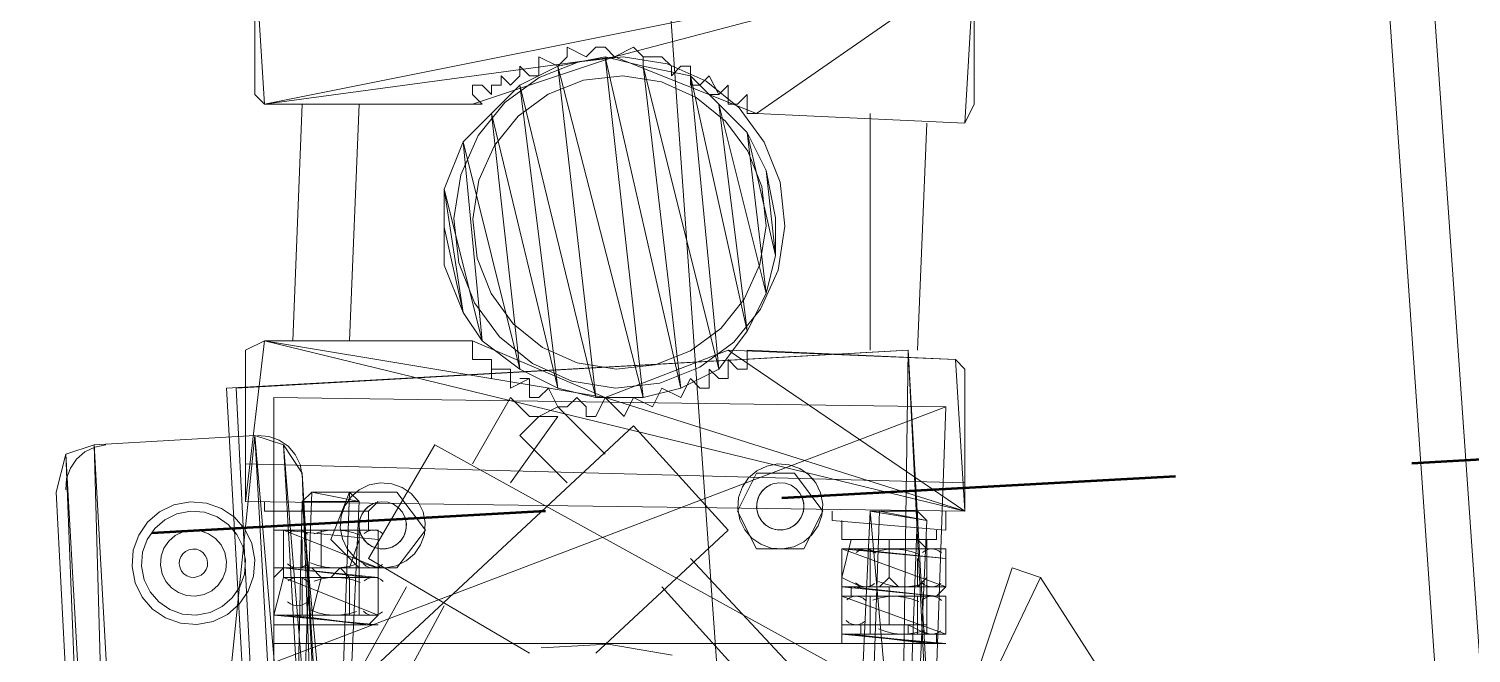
# Paper-space layout '01 Roof Support Layout' of a CAD drawing. Header units: millimetres. Extents: x 5 to 415, y 5 to 292.
# Drawn here: x 240.93 to 250.07, y 214.46 to 218.42 of the extents above; entities that cross this region are included whole.
import ezdxf

# ---------------------------------------------------------------- set-up
doc = ezdxf.new("R2010")
doc.units = ezdxf.units.MM
doc.linetypes.add('DASHED_REVIEW', pattern=[4, 2.5, -1.5])
doc.layers.add('EMBEDDED_BEAMS', color=7, linetype='Continuous')
doc.layers.add('EXISTING', color=7, linetype='Continuous')

# ---------------------------------------------------------------- blocks, each defined once
blk = doc.blocks.new('SHEET_01')
at = {"layer": 'EMBEDDED_BEAMS', "color": 7, "linetype": 'DASHED_REVIEW', "lineweight": 50}
blk.add_line((81.95, 206.39), (258.83, 216.17), dxfattribs=at)
at = {"layer": 'EXISTING', "color": 254, "linetype": 'Continuous', "lineweight": 13}
for p, q in [((260.24, 69.98), (247.76, 248.18)), ((247.7, 245.06), (259.7, 73.1)), ((243.32, 242.12), (255.2, 74.72)), ((242.42, 217.94), (242.36, 218.9)), ((242.36, 218.9), (242.36, 218)), ((242.42, 217.94), (246.92, 218.84)), ((246.92, 218.84), (242.42, 217.94)), ((246.92, 218.84), (244.64, 218.24)), ((245.54, 217.88), (246.92, 218.84)), ((246.92, 218.84), (246.86, 217.82)), ((246.92, 217.94), (246.92, 218.84)), ((242.36, 218), (242.36, 218.72)), ((246.92, 218.66), (246.92, 217.94)), ((244.46, 218.24), (244.34, 218.3)), ((244.34, 218.3), (244.34, 218.24)), ((244.52, 218.3), (244.46, 218.24)), ((244.58, 218.3), (244.52, 218.3)), ((244.64, 218.24), (244.58, 218.3)), ((244.76, 218.3), (244.64, 218.24)), ((244.82, 218.24), (244.76, 218.3)), ((244.64, 218.24), (242.42, 217.94)), ((243.74, 217.94), (244.64, 218.24)), ((244.1, 218.12), (244.04, 218.18)), ((244.04, 218.18), (244.04, 218.12)), ((244.28, 218.18), (244.04, 218.06)), ((244.28, 218.18), (244.16, 218.24)), ((244.16, 218.24), (244.16, 218.18)), ((244.16, 218.18), (244.16, 218.12)), ((244.414, 218.2086), (244.1608, 218.1085)), ((244.34, 218.24), (244.28, 218.18)), ((244.58, 218.24), (244.28, 218.18)), ((244.52, 216.08), (244.28, 218.18)), ((244.28, 218.18), (244.82, 216.08)), ((244.6939, 218.2397), (244.414, 218.2086)), ((244.82, 216.08), (244.58, 218.24)), ((244.58, 218.24), (245.06, 216.14)), ((244.82, 218.18), (244.58, 218.24)), ((244.64, 218.24), (245.54, 217.88)), ((244.9721, 218.1959), (244.6939, 218.2397)), ((244.94, 218.24), (244.82, 218.24)), ((244.82, 218.24), (244.82, 218.18)), ((244.82, 218.18), (244.82, 218.24)), ((245.06, 216.14), (244.82, 218.18)), ((244.82, 218.18), (245.3, 216.26)), ((245.12, 218.12), (244.82, 218.18)), ((245, 218.18), (244.94, 218.24)), ((245.2204, 218.0844), (244.9721, 218.1959)), ((245.06, 218.18), (245, 218.12)), ((245, 218.12), (245, 218.18)), ((245.12, 218.18), (245.06, 218.18)), ((245.12, 218.12), (245.12, 218.18)), ((243.98, 218.06), (243.92, 218.12)), ((243.92, 218.06), (243.92, 218.12)), ((243.92, 218.12), (243.92, 218.06)), ((244.1608, 218.1085), (243.9446, 217.9491)), ((244.04, 218.12), (243.98, 218.06)), ((244.16, 218.12), (244.1, 218.12)), ((244.4432, 218.0922), (244.219, 218.0035)), ((244.6911, 218.1198), (244.4432, 218.0922)), ((244.9375, 218.0809), (244.6911, 218.1198)), ((245.1575, 217.9822), (244.9375, 218.0809)), ((245.12, 218.06), (245.12, 218.12)), ((245.3, 216.26), (245.12, 218.12)), ((245.12, 218.12), (245.48, 216.5)), ((245.3, 217.94), (245.12, 218.12)), ((245.24, 218.12), (245.18, 218.06)), ((245.4291, 217.9154), (245.2204, 218.0844)), ((245.3, 218), (245.24, 218.12)), ((242.36, 218), (242.42, 217.94)), ((242.42, 217.94), (242.36, 218)), ((243.74, 218), (243.74, 218.06)), ((243.74, 218.06), (243.8, 218.06)), ((243.8, 217.94), (243.74, 218)), ((243.8, 218.06), (243.86, 218)), ((243.86, 218), (243.86, 218.06)), ((243.86, 218.06), (243.92, 218.06)), ((244.04, 218.06), (243.86, 217.88)), ((244.219, 218.0035), (244.0275, 217.8624)), ((244.28, 216.14), (244.04, 218.06)), ((244.04, 218.06), (244.52, 216.08)), ((245.18, 218.06), (245.12, 218.06)), ((245.24, 218), (245.18, 218.06)), ((245.3, 218), (245.24, 218)), ((245.36, 218.06), (245.3, 218)), ((245.36, 217.94), (245.36, 218.06)), ((245.48, 218), (245.42, 217.94)), ((245.48, 217.88), (245.48, 218)), ((242.42, 217.94), (243.74, 217.94)), ((243.74, 217.94), (242.42, 217.94)), ((242.66, 217.94), (242.6, 216.44)), ((242.96, 216.44), (243.02, 217.94)), ((243.74, 217.94), (243.8, 217.94)), ((243.8, 217.94), (243.74, 217.94)), ((243.9446, 217.9491), (243.7756, 217.7404)), ((245.3424, 217.8325), (245.1575, 217.9822)), ((245.48, 216.5), (245.3, 217.94)), ((245.3, 217.94), (245.6, 216.74)), ((245.48, 217.76), (245.3, 217.94)), ((245.42, 217.94), (245.36, 217.94)), ((245.5885, 217.6992), (245.4291, 217.9154)), ((246.86, 217.82), (246.92, 217.94)), ((246.92, 217.94), (246.86, 217.82)), ((243.86, 217.88), (243.68, 217.7)), ((244.04, 216.26), (243.86, 217.88)), ((243.86, 217.88), (244.28, 216.14)), ((244.0275, 217.8624), (243.8779, 217.6775)), ((245.4835, 217.641), (245.3424, 217.8325)), ((245.54, 217.88), (245.48, 217.88)), ((246.86, 217.82), (245.54, 217.88)), ((245.54, 217.88), (246.86, 217.82)), ((246.26, 217.88), (246.26, 216.38)), ((246.56, 216.38), (246.62, 217.82)), ((243.7756, 217.7404), (243.6641, 217.4921)), ((245.6, 216.74), (245.48, 217.76)), ((245.48, 217.76), (245.66, 216.98)), ((245.6, 217.52), (245.48, 217.76)), ((243.68, 217.7), (243.56, 217.4)), ((243.8, 216.44), (243.68, 217.7)), ((243.68, 217.7), (244.04, 216.26)), ((243.8779, 217.6775), (243.7791, 217.4575)), ((245.5722, 217.4168), (245.4835, 217.641)), ((245.6886, 217.4461), (245.5885, 217.6992)), ((243.6641, 217.4921), (243.6203, 217.2139)), ((243.7791, 217.4575), (243.7403, 217.2111)), ((245.66, 216.98), (245.6, 217.52)), ((245.6, 217.52), (245.66, 216.98)), ((245.66, 217.22), (245.6, 217.52)), ((245.7198, 217.1661), (245.6886, 217.4461)), ((243.68, 216.62), (243.56, 217.4)), ((243.56, 217.4), (243.56, 217.16)), ((243.56, 217.4), (243.8, 216.44)), ((245.5998, 217.1689), (245.5722, 217.4168)), ((243.56, 216.92), (243.56, 217.16)), ((243.56, 217.16), (243.68, 216.62)), ((243.56, 217.16), (243.56, 216.92)), ((243.6203, 217.2139), (243.6514, 216.934)), ((243.7403, 217.2111), (243.7679, 216.9632)), ((245.5609, 216.9225), (245.5998, 217.1689)), ((245.66, 216.98), (245.66, 217.22)), ((245.6759, 216.8879), (245.7198, 217.1661)), ((245.66, 216.98), (245.6, 216.74)), ((245.6, 216.74), (245.66, 216.98)), ((243.56, 216.92), (243.68, 216.62)), ((243.6514, 216.934), (243.7516, 216.6808)), ((243.7679, 216.9632), (243.8565, 216.739)), ((245.4622, 216.7025), (245.5609, 216.9225)), ((245.5644, 216.6396), (245.6759, 216.8879)), ((243.8565, 216.739), (243.9976, 216.5475)), ((245.6, 216.74), (245.48, 216.5)), ((245.48, 216.5), (245.6, 216.74)), ((243.8, 216.44), (243.68, 216.62)), ((243.68, 216.62), (243.8, 216.44)), ((243.7516, 216.6808), (243.9109, 216.4646)), ((245.3125, 216.5176), (245.4622, 216.7025)), ((245.3954, 216.4309), (245.5644, 216.6396)), ((243.9976, 216.5475), (244.1825, 216.3979)), ((242.42, 216.44), (242.3, 215.42)), ((242.3, 216.38), (242.42, 216.44)), ((244.58, 216.08), (242.42, 216.44)), ((242.42, 216.44), (243.74, 216.44)), ((242.42, 216.44), (246.86, 215.36)), ((246.86, 215.36), (242.42, 216.44)), ((243.74, 216.44), (244.58, 216.08)), ((243.74, 216.44), (243.74, 216.38)), ((244.04, 216.26), (243.8, 216.44)), ((243.8, 216.44), (244.04, 216.26)), ((243.9109, 216.4646), (244.1196, 216.2956)), ((245.121, 216.3765), (245.3125, 216.5176)), ((245.1792, 216.2716), (245.3954, 216.4309)), ((245.48, 216.5), (245.3, 216.26)), ((245.3, 216.26), (245.48, 216.5)), ((246.5, 216.38), (242.18, 216.14)), ((242.18, 216.14), (246.5, 216.38)), ((246.5, 216.38), (242.24, 216.14)), ((242.3, 215.42), (242.3, 216.38)), ((242.3, 215.66), (242.3, 216.38)), ((243.74, 216.38), (243.74, 216.32)), ((244.1825, 216.3979), (244.4025, 216.2991)), ((244.58, 216.08), (245.36, 216.38)), ((244.8968, 216.2878), (245.121, 216.3765)), ((246.8, 216.32), (245.36, 216.38)), ((245.36, 216.38), (246.86, 215.36)), ((245.36, 216.38), (246.8, 216.32)), ((245.48, 216.38), (246.8, 216.32)), ((245.48, 216.38), (245.48, 216.26)), ((245.66, 153.92), (246.5, 216.38)), ((246.5, 216.38), (249.98, 154.1)), ((249.98, 154.1), (246.5, 216.38)), ((246.86, 209.3), (246.5, 216.38)), ((243.74, 216.32), (243.8, 216.32)), ((243.8, 216.32), (243.86, 216.32)), ((243.86, 216.32), (243.86, 216.26)), ((243.86, 216.26), (243.86, 216.2)), ((243.86, 216.2), (243.86, 216.26)), ((243.86, 216.26), (243.92, 216.26)), ((243.92, 216.26), (243.98, 216.26)), ((243.98, 216.26), (243.98, 216.2)), ((244.28, 216.14), (244.04, 216.26)), ((244.04, 216.26), (244.28, 216.14)), ((244.1196, 216.2956), (244.3679, 216.1841)), ((244.4025, 216.2991), (244.6489, 216.2603)), ((244.6489, 216.2603), (244.8968, 216.2878)), ((244.9261, 216.1714), (245.1792, 216.2716)), ((245.3, 216.26), (245.06, 216.14)), ((245.06, 216.14), (245.3, 216.26)), ((245.3, 216.2), (245.24, 216.26)), ((245.24, 216.26), (245.24, 216.14)), ((245.42, 216.26), (245.36, 216.32)), ((245.36, 216.32), (245.36, 216.26)), ((245.36, 216.26), (245.36, 216.2)), ((245.48, 216.26), (245.42, 216.26)), ((246.86, 215.36), (246.8, 216.32)), ((246.8, 216.32), (246.86, 216.26)), ((246.86, 216.26), (246.86, 215.36)), ((246.86, 216.26), (246.86, 215.54)), ((243.98, 216.2), (243.98, 216.14)), ((243.98, 216.14), (244.1, 216.2)), ((244.1, 216.2), (244.04, 216.2)), ((244.1, 216.08), (244.1, 216.2)), ((244.3679, 216.1841), (244.6461, 216.1403)), ((244.6461, 216.1403), (244.9261, 216.1714)), ((245.12, 216.2), (245.06, 216.08)), ((245.18, 216.14), (245.12, 216.2)), ((245.36, 216.2), (245.3, 216.2)), ((242.18, 216.14), (245.66, 153.92)), ((245.66, 153.92), (242.18, 216.14)), ((242.24, 216.14), (242.6, 209.06)), ((242.48, 214.4), (242.48, 216.08)), ((242.48, 216.08), (246.74, 216.02)), ((243.74, 215.66), (243.98, 216.08)), ((243.98, 216.08), (244.1, 215.96)), ((244.16, 216.08), (244.1, 216.08)), ((244.22, 216.14), (244.16, 216.08)), ((244.28, 216.02), (244.22, 216.14)), ((244.52, 216.08), (244.28, 216.14)), ((244.28, 216.14), (244.52, 216.08)), ((244.4, 216.08), (244.34, 216.02)), ((244.46, 216.02), (244.4, 216.08)), ((244.58, 216.08), (244.52, 215.96)), ((244.82, 216.08), (244.52, 216.08)), ((244.52, 216.08), (244.82, 216.08)), ((246.86, 215.36), (244.58, 216.08)), ((244.7, 215.96), (244.58, 216.08)), ((244.76, 216.08), (244.7, 215.96)), ((244.88, 216.02), (244.76, 216.08)), ((245.06, 216.14), (244.82, 216.08)), ((244.82, 216.08), (245.06, 216.14)), ((244.94, 216.14), (244.88, 216.02)), ((245.06, 216.08), (244.94, 216.14)), ((245.24, 216.14), (245.18, 216.14)), ((246.74, 216.02), (242.48, 214.4)), ((244.28, 216.02), (244.16, 215.96)), ((244.58, 215.72), (244.28, 216.02)), ((244.34, 216.02), (244.28, 216.02)), ((244.46, 215.96), (244.46, 216.02)), ((246.74, 216.02), (246.68, 214.34)), ((246.68, 214.34), (246.74, 216.02)), ((241.34, 212.72), (244.76, 215.9)), ((244.28, 215.96), (243.98, 215.54)), ((244.16, 215.96), (244.04, 215.84)), ((244.1, 215.96), (244.28, 215.96)), ((244.52, 215.96), (244.46, 215.96)), ((244.76, 215.9), (245.36, 215.24)), ((242.36, 215.84), (241.34, 215.78)), ((242.36, 215.84), (241.7, 209.36)), ((241.7, 209.36), (242.36, 215.84)), ((242.72, 209.42), (242.36, 215.84)), ((242.36, 215.84), (242.9, 209.54)), ((242.54, 215.78), (242.36, 215.84)), ((242.4472, 215.8339), (242.375, 215.8396)), ((242.5131, 215.8103), (242.4472, 215.8339)), ((242.57, 215.7712), (242.5131, 215.8103)), ((244.04, 215.84), (244.34, 215.54)), ((241.16, 215.72), (241.1, 215.48)), ((241.34, 215.78), (241.16, 215.72)), ((241.4, 209.66), (241.16, 215.72)), ((241.16, 215.72), (241.52, 209.42)), ((241.281, 215.7352), (241.2288, 215.6901)), ((241.3439, 215.766), (241.281, 215.7352)), ((241.52, 209.42), (241.34, 215.78)), ((241.34, 215.78), (241.7, 209.36)), ((241.415, 215.7796), (241.3439, 215.766)), ((242.9, 209.54), (242.54, 215.78)), ((242.54, 215.78), (242.9, 211.4)), ((242.66, 215.6), (242.54, 215.78)), ((242.6152, 215.719), (242.57, 215.7712)), ((242.646, 215.6561), (242.6152, 215.719)), ((243.08, 215.06), (243.5, 215.78)), ((243.5, 215.78), (247.64, 213.5)), ((241.1896, 215.6332), (241.166, 215.5673)), ((241.2288, 215.6901), (241.1896, 215.6332)), ((242.3, 215.42), (242.3, 215.66)), ((242.3, 215.66), (246.86, 215.54)), ((242.6596, 215.585), (242.646, 215.6561)), ((245.541, 215.6152), (245.4888, 215.57)), ((245.6039, 215.6459), (245.541, 215.6152)), ((245.675, 215.6596), (245.6039, 215.6459)), ((245.7472, 215.6539), (245.675, 215.6596)), ((245.8131, 215.6303), (245.7472, 215.6539)), ((245.87, 215.5912), (245.8131, 215.6303)), ((241.166, 215.5673), (241.1604, 215.4951)), ((242.66, 215.6), (242.9, 211.4)), ((242.9, 211.4), (242.66, 215.6)), ((242.72, 213.92), (242.66, 215.6)), ((242.96, 209.72), (242.66, 215.6)), ((243.0839, 215.5259), (243.021, 215.4952)), ((243.1551, 215.5396), (243.0839, 215.5259)), ((243.2273, 215.5339), (243.1551, 215.5396)), ((243.2932, 215.5103), (243.2273, 215.5339)), ((245.42, 215.36), (245.54, 215.6)), ((245.4888, 215.57), (245.4497, 215.5131)), ((245.78, 215.6), (245.54, 215.6)), ((245.6072, 215.5151), (245.5782, 215.49)), ((245.6309, 215.5279), (245.5964, 215.5072)), ((245.6422, 215.5322), (245.6072, 215.5151)), ((245.6817, 215.5397), (245.6422, 215.5322)), ((245.7218, 215.5366), (245.6817, 215.5397)), ((245.7584, 215.5235), (245.7218, 215.5366)), ((245.79, 215.5017), (245.7584, 215.5235)), ((245.96, 215.36), (245.78, 215.6)), ((245.9152, 215.5389), (245.87, 215.5912)), ((245.946, 215.476), (245.9152, 215.5389)), ((246.86, 215.54), (246.86, 215.36)), ((241.1, 215.48), (241.4, 209.66)), ((242.66, 215.42), (242.72, 215.48)), ((242.66, 213.8), (242.72, 215.48)), ((242.96, 215.48), (242.72, 215.48)), ((242.72, 215.48), (243.02, 215.42)), ((242.72, 215.48), (242.96, 215.48)), ((242.84, 215.18), (242.96, 215.48)), ((242.9, 213.8), (242.96, 215.48)), ((242.9688, 215.45), (242.9297, 215.3931)), ((243.26, 215.48), (242.96, 215.48)), ((243.02, 215.42), (242.96, 215.48)), ((242.96, 215.48), (243.02, 215.42)), ((243.021, 215.4952), (242.9688, 215.45)), ((243.44, 215.24), (243.26, 215.48)), ((243.3501, 215.4712), (243.2932, 215.5103)), ((243.3952, 215.4189), (243.3501, 215.4712)), ((245.426, 215.4472), (245.4204, 215.375)), ((245.4497, 215.5131), (245.426, 215.4472)), ((245.5507, 215.4457), (245.5411, 215.4086)), ((245.5565, 215.4584), (245.5433, 215.4218)), ((245.5694, 215.4792), (245.5507, 215.4457)), ((245.5782, 215.49), (245.5565, 215.4584)), ((245.5964, 215.5072), (245.5694, 215.4792)), ((245.8151, 215.4727), (245.79, 215.5017)), ((245.8322, 215.4378), (245.8151, 215.4727)), ((245.8386, 215.4102), (245.8278, 215.449)), ((245.8397, 215.3983), (245.8322, 215.4378)), ((245.9596, 215.4049), (245.946, 215.476)), ((241.7548, 215.3553), (241.6794, 215.29)), ((241.8457, 215.3997), (241.7548, 215.3553)), ((241.8648, 215.3428), (241.7879, 215.3053)), ((241.9484, 215.4194), (241.8457, 215.3997)), ((241.9517, 215.3595), (241.8648, 215.3428)), ((242.0527, 215.4112), (241.9484, 215.4194)), ((242.04, 215.3526), (241.9517, 215.3595)), ((242.1205, 215.3237), (242.04, 215.3526)), ((242.1479, 215.3771), (242.0527, 215.4112)), ((242.2301, 215.3206), (242.1479, 215.3771)), ((242.3, 215.42), (246.86, 215.36)), ((246.86, 215.36), (242.3, 215.42)), ((242.42, 215.42), (242.42, 215.36)), ((242.42, 215.36), (243.08, 215.36)), ((242.48, 215.36), (242.48, 215.24)), ((242.6, 212.78), (242.66, 215.42)), ((243.02, 215.42), (242.66, 215.42)), ((242.66, 215.42), (242.9, 212.78)), ((242.66, 215.42), (243.02, 215.42)), ((242.9, 212.78), (243.02, 215.42)), ((243.02, 215.42), (242.9, 212.78)), ((242.9297, 215.3931), (242.9061, 215.3272)), ((243.0365, 215.3384), (243.0234, 215.3018)), ((243.0494, 215.3592), (243.0308, 215.3257)), ((243.0582, 215.37), (243.0365, 215.3384)), ((243.0764, 215.3872), (243.0494, 215.3592)), ((243.0873, 215.3951), (243.0582, 215.37)), ((243.111, 215.4079), (243.0764, 215.3872)), ((243.08, 215.36), (243.14, 215.42)), ((243.08, 215.24), (243.08, 215.36)), ((243.1222, 215.4122), (243.0873, 215.3951)), ((243.1617, 215.4197), (243.1222, 215.4122)), ((243.2018, 215.4166), (243.1617, 215.4197)), ((243.2384, 215.4035), (243.2018, 215.4166)), ((243.27, 215.3817), (243.2384, 215.4035)), ((243.2951, 215.3527), (243.27, 215.3817)), ((243.3122, 215.3178), (243.2951, 215.3527)), ((243.426, 215.3561), (243.3952, 215.4189)), ((243.4396, 215.2849), (243.426, 215.3561)), ((245.54, 215.12), (245.42, 215.36)), ((245.4204, 215.375), (245.434, 215.3039)), ((245.5433, 215.4218), (245.5402, 215.3817)), ((245.5402, 215.3817), (245.5477, 215.3421)), ((245.5411, 215.4086), (245.5413, 215.3697)), ((245.5413, 215.3697), (245.5521, 215.3309)), ((245.5477, 215.3421), (245.5648, 215.3072)), ((245.8105, 215.3007), (245.8292, 215.3342)), ((245.8235, 215.3215), (245.8366, 215.3582)), ((245.8292, 215.3342), (245.8388, 215.3713)), ((245.8366, 215.3582), (245.8397, 215.3983)), ((245.8388, 215.3713), (245.8386, 215.4102)), ((245.84, 215.12), (245.96, 215.36)), ((245.9303, 215.2668), (245.9539, 215.3327)), ((245.9539, 215.3327), (245.9596, 215.4049)), ((246.02, 215.36), (246.02, 215.3)), ((246.14, 212.72), (246.26, 215.36)), ((246.62, 215.3), (246.26, 215.36)), ((246.26, 215.36), (246.32, 215.36)), ((246.26, 215.36), (246.5, 212.66)), ((246.26, 213.68), (246.32, 215.36)), ((246.26, 215.36), (246.62, 215.3)), ((246.56, 215.36), (246.32, 215.36)), ((246.32, 215.36), (246.62, 215.3)), ((246.32, 215.36), (246.56, 215.36)), ((246.5, 213.68), (246.56, 215.36)), ((246.62, 215.3), (246.56, 215.36)), ((246.56, 215.36), (246.62, 215.3)), ((246.74, 215.24), (246.74, 215.36)), ((241.6794, 215.29), (241.6229, 215.2079)), ((241.7241, 215.25), (241.6763, 215.1805)), ((241.7879, 215.3053), (241.7241, 215.25)), ((242.1901, 215.2759), (242.1205, 215.3237)), ((242.2453, 215.2121), (242.1901, 215.2759)), ((242.2954, 215.2452), (242.2301, 215.3206)), ((242.3398, 215.1543), (242.2954, 215.2452)), ((242.48, 215.24), (243.08, 215.24)), ((242.48, 215), (242.48, 215.24)), ((242.48, 215.24), (242.54, 215.24)), ((242.48, 215.24), (242.48, 215.24)), ((242.54, 215.24), (242.66, 215.24)), ((243.14, 215.24), (242.54, 215.24)), ((242.54, 215.24), (242.6, 215.24)), ((243.14, 215.18), (242.54, 215.24)), ((242.54, 215.24), (243.14, 215.18)), ((242.54, 215.24), (243.14, 215.24)), ((242.54, 215.24), (243.14, 215)), ((242.54, 215), (242.54, 215.24)), ((242.6, 215.24), (243.08, 215.24)), ((243.08, 215.24), (242.6, 215.24)), ((242.6, 215.24), (243.14, 215.24)), ((242.6329, 215.2399), (242.6112, 215.238)), ((242.6544, 215.2366), (242.6329, 215.2399)), ((242.66, 215.24), (242.72, 215.24)), ((242.72, 215.24), (242.78, 215.24)), ((242.78, 215), (242.78, 215.24)), ((242.78, 215.24), (242.84, 215.24)), ((242.8827, 215.2398), (242.8332, 215.2382)), ((242.84, 215.24), (242.9, 215.24)), ((242.9321, 215.235), (242.8827, 215.2398)), ((242.9, 215.24), (242.96, 215.24)), ((242.9061, 215.3272), (242.9004, 215.255)), ((242.9004, 215.255), (242.914, 215.1839)), ((242.96, 215.24), (243.02, 215.24)), ((243.02, 215.24), (243.02, 215)), ((243.02, 215.24), (243.02, 215.24)), ((243.0234, 215.3018), (243.0202, 215.2617)), ((243.0202, 215.2617), (243.0278, 215.2221)), ((243.0308, 215.3257), (243.0212, 215.2886)), ((243.0212, 215.2886), (243.0214, 215.2497)), ((243.0214, 215.2497), (243.0321, 215.2109)), ((243.08, 215.24), (243.08, 215.24)), ((243.14, 215.24), (243.08, 215.24)), ((243.113, 215.2399), (243.0913, 215.238)), ((243.1345, 215.2366), (243.113, 215.2399)), ((243.14, 215.24), (243.14, 215.18)), ((243.26, 215), (243.44, 215.24)), ((243.3187, 215.2902), (243.3079, 215.329)), ((243.3092, 215.2142), (243.3189, 215.2513)), ((243.3198, 215.2783), (243.3122, 215.3178)), ((243.3166, 215.2382), (243.3198, 215.2783)), ((243.3189, 215.2513), (243.3187, 215.2902)), ((243.4339, 215.2127), (243.4396, 215.2849)), ((245.36, 215.24), (244.52, 214.46)), ((245.434, 215.3039), (245.4647, 215.241)), ((245.4647, 215.241), (245.5099, 215.1888)), ((245.5521, 215.3309), (245.5727, 215.2964)), ((245.5648, 215.3072), (245.5899, 215.2782)), ((245.5727, 215.2964), (245.6007, 215.2694)), ((245.5899, 215.2782), (245.6215, 215.2564)), ((245.6007, 215.2694), (245.6342, 215.2507)), ((245.6215, 215.2564), (245.6582, 215.2433)), ((245.6342, 215.2507), (245.6713, 215.2411)), ((245.6582, 215.2433), (245.6983, 215.2402)), ((245.6713, 215.2411), (245.7102, 215.2413)), ((245.6983, 215.2402), (245.7378, 215.2477)), ((245.7102, 215.2413), (245.749, 215.252)), ((245.7378, 215.2477), (245.7727, 215.2648)), ((245.749, 215.252), (245.7835, 215.2727)), ((245.7727, 215.2648), (245.8017, 215.2899)), ((245.7835, 215.2727), (245.8105, 215.3007)), ((245.8017, 215.2899), (245.8235, 215.3215)), ((245.8912, 215.2099), (245.9303, 215.2668)), ((246.02, 215.3), (246.74, 215.24)), ((246.08, 215.3), (246.08, 215.18)), ((246.5, 212.66), (246.62, 215.3)), ((246.62, 215.3), (246.5, 212.66)), ((246.68, 215.18), (246.68, 215.24)), ((241.6229, 215.2079), (241.5888, 215.1127)), ((241.6763, 215.1805), (241.6474, 215.0999)), ((241.8135, 215.17), (241.7831, 215.1258)), ((241.8541, 215.2051), (241.8135, 215.17)), ((241.903, 215.2291), (241.8541, 215.2051)), ((241.9583, 215.2397), (241.903, 215.2291)), ((242.0145, 215.2353), (241.9583, 215.2397)), ((242.0658, 215.2169), (242.0145, 215.2353)), ((242.11, 215.1865), (242.0658, 215.2169)), ((242.1452, 215.1458), (242.11, 215.1865)), ((242.2828, 215.1352), (242.2453, 215.2121)), ((242.3594, 215.0516), (242.3398, 215.1543)), ((242.5904, 215.2308), (242.5714, 215.2184)), ((242.6112, 215.238), (242.5904, 215.2308)), ((242.6747, 215.2281), (242.6544, 215.2366)), ((242.66, 215), (242.66, 215.18)), ((242.6928, 215.2144), (242.6747, 215.2281)), ((242.7841, 215.2304), (242.736, 215.2163)), ((242.8332, 215.2382), (242.7841, 215.2304)), ((243.02, 215), (242.84, 215.18)), ((242.914, 215.1839), (242.9448, 215.121)), ((242.9806, 215.224), (242.9321, 215.235)), ((242.96, 215), (243.02, 215.18)), ((243.0276, 215.2067), (242.9806, 215.224)), ((243.0278, 215.2221), (243.0449, 215.1872)), ((243.0321, 215.2109), (243.0527, 215.1764)), ((243.0449, 215.1872), (243.07, 215.1582)), ((243.0704, 215.2308), (243.0515, 215.2184)), ((243.0527, 215.1764), (243.0807, 215.1494)), ((243.07, 215.1582), (243.1016, 215.1364)), ((243.0913, 215.238), (243.0704, 215.2308)), ((243.0807, 215.1494), (243.1142, 215.1307)), ((243.1548, 215.2281), (243.1345, 215.2366)), ((243.14, 215.18), (243.14, 215.18)), ((243.14, 215), (243.14, 215.18)), ((243.1729, 215.2144), (243.1548, 215.2281)), ((243.229, 215.1321), (243.2636, 215.1527)), ((243.2528, 215.1448), (243.2818, 215.1699)), ((243.2636, 215.1527), (243.2906, 215.1807)), ((243.2818, 215.1699), (243.3035, 215.2015)), ((243.2906, 215.1807), (243.3092, 215.2142)), ((243.3035, 215.2015), (243.3166, 215.2382)), ((243.4103, 215.1468), (243.4339, 215.2127)), ((245.5099, 215.1888), (245.5668, 215.1496)), ((245.5668, 215.1496), (245.6327, 215.126)), ((245.776, 215.134), (245.8389, 215.1647)), ((245.8389, 215.1647), (245.8912, 215.2099)), ((246.08, 215.18), (246.68, 215.18)), ((246.14, 215.18), (246.08, 214.94)), ((246.2, 215.18), (246.14, 215.18)), ((246.26, 215.18), (246.2, 215.18)), ((246.32, 215.18), (246.26, 215.18)), ((246.38, 215.18), (246.32, 215.18)), ((246.38, 214.94), (246.38, 215.18)), ((246.38, 215.18), (246.44, 215.18)), ((246.44, 215.18), (246.5, 215.18)), ((246.5, 215.18), (246.56, 215.18)), ((246.56, 215.18), (246.62, 215.12)), ((246.62, 215.12), (246.62, 215.18)), ((241.5888, 215.1127), (241.5806, 215.0084)), ((241.6474, 215.0999), (241.6405, 215.0117)), ((241.7647, 215.0745), (241.7603, 215.0183)), ((241.7831, 215.1258), (241.7647, 215.0745)), ((241.8899, 215.071), (241.882, 215.0491)), ((241.9029, 215.09), (241.8899, 215.071)), ((241.9203, 215.105), (241.9029, 215.09)), ((241.9413, 215.1153), (241.9203, 215.105)), ((241.965, 215.1198), (241.9413, 215.1153)), ((241.9891, 215.118), (241.965, 215.1198)), ((242.011, 215.1101), (241.9891, 215.118)), ((242.03, 215.097), (242.011, 215.1101)), ((242.0451, 215.0796), (242.03, 215.097)), ((242.0553, 215.0587), (242.0451, 215.0796)), ((242.0598, 215.0349), (242.0553, 215.0587)), ((242.1691, 215.0969), (242.1452, 215.1458)), ((242.1797, 215.0416), (242.1691, 215.0969)), ((242.2995, 215.0483), (242.2828, 215.1352)), ((242.9448, 215.121), (242.99, 215.0688)), ((242.99, 215.0688), (243.0469, 215.0296)), ((244.1, 214.46), (243.08, 215.06)), ((243.1016, 215.1364), (243.1382, 215.1233)), ((243.1142, 215.1307), (243.1514, 215.1211)), ((243.1382, 215.1233), (243.1783, 215.1202)), ((243.1514, 215.1211), (243.1903, 215.1213)), ((243.1783, 215.1202), (243.2178, 215.1277)), ((243.1903, 215.1213), (243.229, 215.1321)), ((243.2178, 215.1277), (243.2528, 215.1448)), ((243.319, 215.0447), (243.3712, 215.0899)), ((243.3712, 215.0899), (243.4103, 215.1468)), ((246.86, 213.2), (245.12, 215.06)), ((245.84, 215.12), (245.54, 215.12)), ((245.6327, 215.126), (245.7049, 215.1204)), ((245.7049, 215.1204), (245.776, 215.134)), ((246.74, 215.06), (246.08, 215.12)), ((246.08, 215.12), (246.14, 215.12)), ((246.08, 215.12), (246.74, 214.88)), ((246.08, 214.88), (246.08, 215.12)), ((246.68, 215.12), (246.14, 215.12)), ((246.14, 215.12), (246.2, 215.12)), ((246.14, 215.12), (246.68, 215.12)), ((246.74, 215.12), (246.14, 215.12)), ((246.14, 215.12), (246.74, 215.12)), ((246.14, 215.12), (246.74, 215.06)), ((246.1904, 215.1108), (246.1715, 215.0984)), ((246.2113, 215.118), (246.1904, 215.1108)), ((246.68, 215.12), (246.2, 215.12)), ((246.2, 215.12), (246.68, 215.12)), ((246.233, 215.1199), (246.2113, 215.118)), ((246.2545, 215.1166), (246.233, 215.1199)), ((246.2748, 215.1081), (246.2545, 215.1166)), ((246.26, 214.88), (246.26, 215.12)), ((246.2929, 215.0944), (246.2748, 215.1081)), ((246.3242, 215.1104), (246.2761, 215.0963)), ((246.3733, 215.1182), (246.3242, 215.1104)), ((246.4228, 215.1198), (246.3733, 215.1182)), ((246.4721, 215.115), (246.4228, 215.1198)), ((246.5206, 215.104), (246.4721, 215.115)), ((246.5677, 215.0867), (246.5206, 215.104)), ((246.56, 214.88), (246.56, 215.06)), ((246.6104, 215.1108), (246.5915, 215.0984)), ((246.6313, 215.118), (246.6104, 215.1108)), ((246.62, 215.12), (246.62, 214.94)), ((246.6529, 215.1199), (246.6313, 215.118)), ((246.6744, 215.1166), (246.6529, 215.1199)), ((246.6948, 215.1081), (246.6744, 215.1166)), ((246.68, 215.12), (246.74, 215.12)), ((246.7129, 215.0944), (246.6948, 215.1081)), ((246.74, 215.12), (246.74, 215.12)), ((246.74, 215.06), (246.74, 215.12)), ((246.74, 214.88), (246.74, 215.06)), ((241.5806, 215.0084), (241.6002, 214.9056)), ((241.6405, 215.0117), (241.6571, 214.9248)), ((241.7603, 215.0183), (241.7709, 214.963)), ((241.882, 215.0491), (241.8802, 215.025)), ((241.8802, 215.025), (241.8847, 215.0013)), ((241.8847, 215.0013), (241.8949, 214.9803)), ((241.8949, 214.9803), (241.91, 214.9629)), ((242.0197, 214.9549), (242.0371, 214.97)), ((242.0371, 214.97), (242.0501, 214.9889)), ((242.0501, 214.9889), (242.058, 215.0109)), ((242.058, 215.0109), (242.0598, 215.0349)), ((242.1569, 214.9342), (242.1753, 214.9855)), ((242.1753, 214.9855), (242.1797, 215.0416)), ((242.2926, 214.96), (242.2995, 215.0483)), ((242.3512, 214.9473), (242.3594, 215.0516)), ((242.6, 215), (242.48, 215)), ((242.48, 215), (242.54, 215)), ((242.48, 214.94), (242.54, 215)), ((242.48, 215), (242.48, 214.94)), ((242.54, 215), (242.6, 215)), ((243.14, 215), (242.54, 215)), ((243.14, 214.94), (242.54, 215)), ((242.54, 215), (243.14, 214.94)), ((242.54, 215), (243.14, 215)), ((242.54, 215), (243.08, 214.94)), ((242.54, 214.94), (242.54, 215)), ((242.5671, 215.0255), (242.5852, 215.0119)), ((242.5852, 215.0119), (242.6055, 215.0033)), ((242.66, 215), (242.6, 215)), ((242.6, 215), (242.66, 215)), ((242.9, 215), (242.6, 215)), ((242.6, 215), (242.9, 215)), ((242.6055, 215.0033), (242.627, 215)), ((242.627, 215), (242.6487, 215.0019)), ((242.6487, 215.0019), (242.6695, 215.0091)), ((242.72, 215), (242.66, 215)), ((242.66, 215), (242.72, 215)), ((242.6695, 215.0091), (242.6885, 215.0216)), ((242.7123, 215.0332), (242.7594, 215.016)), ((242.78, 214.94), (242.72, 215)), ((242.72, 215), (242.78, 215)), ((242.7594, 215.016), (242.8079, 215.0049)), ((242.84, 215), (242.78, 215)), ((242.8079, 215.0049), (242.8572, 215.0002)), ((242.9, 215), (242.84, 215)), ((242.84, 214.94), (242.9, 215)), ((242.8572, 215.0002), (242.9067, 215.0017)), ((242.96, 215), (242.9, 215)), ((243.02, 215), (242.9, 215)), ((242.9, 215), (243.02, 215)), ((242.9, 215), (242.96, 214.94)), ((242.9067, 215.0017), (242.9558, 215.0095)), ((242.9558, 215.0095), (243.0039, 215.0237)), ((243.02, 215), (242.96, 215)), ((243.26, 215), (243.02, 215)), ((243.02, 215), (243.02, 214.94)), ((243.0469, 215.0296), (243.1128, 215.006)), ((243.0471, 215.0255), (243.0653, 215.0119)), ((243.0653, 215.0119), (243.0856, 215.0033)), ((243.0856, 215.0033), (243.1071, 215)), ((243.1071, 215), (243.1287, 215.0019)), ((243.1128, 215.006), (243.185, 215.0004)), ((243.1287, 215.0019), (243.1496, 215.0091)), ((243.14, 215), (243.14, 214.94)), ((243.1496, 215.0091), (243.1685, 215.0216)), ((243.185, 215.0004), (243.2561, 215.014)), ((243.2561, 215.014), (243.319, 215.0447)), ((247.16, 215), (246.68, 213.56)), ((246.68, 213.56), (247.16, 215)), ((247.34, 214.94), (247.16, 215)), ((247.16, 215), (247.34, 214.94)), ((241.6002, 214.9056), (241.6446, 214.8148)), ((241.6571, 214.9248), (241.6947, 214.8479)), ((241.7709, 214.963), (241.7948, 214.9141)), ((241.7948, 214.9141), (241.83, 214.8735)), ((241.91, 214.9629), (241.929, 214.9499)), ((241.929, 214.9499), (241.9509, 214.942)), ((241.9509, 214.942), (241.975, 214.9401)), ((241.975, 214.9401), (241.9987, 214.9446)), ((241.9987, 214.9446), (242.0197, 214.9549)), ((242.0859, 214.8548), (242.1265, 214.8899)), ((243.32, 214.88), (242.12, 212.72)), ((242.1265, 214.8899), (242.1569, 214.9342)), ((242.2159, 214.8099), (242.2637, 214.8795)), ((242.2637, 214.8795), (242.2926, 214.96)), ((242.3171, 214.8521), (242.3512, 214.9473)), ((242.48, 214.94), (242.48, 214.7)), ((242.48, 214.7), (242.54, 214.94)), ((243.08, 214.94), (242.54, 214.94)), ((242.54, 214.94), (242.6, 214.94)), ((242.54, 214.94), (243.08, 214.94)), ((242.6, 214.94), (242.54, 214.94)), ((243.14, 214.94), (242.54, 214.94)), ((242.54, 214.94), (243.14, 214.94)), ((242.54, 214.94), (243.14, 214.7)), ((242.5904, 214.9308), (242.5714, 214.9184)), ((242.6112, 214.938), (242.5904, 214.9308)), ((242.6, 214.94), (243.08, 214.94)), ((243.08, 214.94), (242.6, 214.94)), ((242.6329, 214.9399), (242.6112, 214.938)), ((242.6544, 214.9366), (242.6329, 214.9399)), ((242.6747, 214.9281), (242.6544, 214.9366)), ((242.66, 214.7), (242.66, 214.94)), ((242.6928, 214.9144), (242.6747, 214.9281)), ((242.72, 214.7), (242.78, 214.94)), ((242.7841, 214.9304), (242.736, 214.9163)), ((242.78, 214.94), (242.84, 214.94)), ((242.8332, 214.9383), (242.7841, 214.9304)), ((242.8827, 214.9398), (242.8332, 214.9383)), ((242.9321, 214.935), (242.8827, 214.9398)), ((242.9806, 214.924), (242.9321, 214.935)), ((242.96, 214.94), (243.02, 214.94)), ((242.96, 214.7), (242.96, 214.94)), ((243.0276, 214.9067), (242.9806, 214.924)), ((243.02, 214.94), (243.02, 214.7)), ((243.0704, 214.9308), (243.0515, 214.9184)), ((243.0913, 214.938), (243.0704, 214.9308)), ((243.08, 214.94), (243.14, 214.94)), ((243.08, 214.94), (243.08, 214.94)), ((243.113, 214.9399), (243.0913, 214.938)), ((243.1345, 214.9366), (243.113, 214.9399)), ((243.1548, 214.9281), (243.1345, 214.9366)), ((243.14, 214.94), (243.14, 214.94)), ((243.14, 214.7), (243.14, 214.94)), ((243.1729, 214.9144), (243.1548, 214.9281)), ((246.62, 213.02), (244.94, 214.88)), ((246.08, 214.94), (246.2, 214.88)), ((246.08, 214.88), (246.08, 214.94)), ((246.08, 214.64), (246.08, 214.88)), ((246.08, 214.88), (246.2, 214.88)), ((246.26, 214.88), (246.08, 214.88)), ((246.74, 214.88), (246.08, 214.88)), ((246.08, 214.88), (246.68, 214.82)), ((246.14, 214.88), (246.08, 214.88)), ((246.68, 214.82), (246.14, 214.88)), ((246.14, 214.88), (246.68, 214.82)), ((246.14, 214.82), (246.14, 214.88)), ((246.1671, 214.9056), (246.1852, 214.8919)), ((246.1852, 214.8919), (246.2056, 214.8834)), ((246.2, 214.88), (246.26, 214.88)), ((246.2056, 214.8834), (246.2271, 214.88)), ((246.2271, 214.88), (246.2487, 214.8819)), ((246.2487, 214.8819), (246.2696, 214.8891)), ((246.26, 214.88), (246.32, 214.88)), ((246.32, 214.88), (246.26, 214.88)), ((246.26, 214.88), (246.5, 214.88)), ((246.5, 214.88), (246.26, 214.88)), ((246.2696, 214.8891), (246.2885, 214.9016)), ((246.3123, 214.9132), (246.3594, 214.896)), ((246.38, 214.94), (246.32, 214.88)), ((246.32, 214.88), (246.38, 214.88)), ((246.3594, 214.896), (246.4079, 214.8849)), ((246.44, 214.88), (246.38, 214.94)), ((246.38, 214.88), (246.38, 214.64)), ((246.38, 214.88), (246.44, 214.88)), ((246.4079, 214.8849), (246.4572, 214.8802)), ((246.44, 214.88), (246.5, 214.88)), ((246.5, 214.88), (246.44, 214.88)), ((246.4572, 214.8802), (246.5067, 214.8817)), ((246.5, 214.88), (246.62, 214.88)), ((246.56, 214.88), (246.5, 214.88)), ((246.5, 214.88), (246.56, 214.88)), ((246.62, 214.88), (246.5, 214.88)), ((246.5067, 214.8817), (246.5558, 214.8895)), ((246.5558, 214.8895), (246.6039, 214.9037)), ((246.62, 214.94), (246.56, 214.88)), ((246.56, 214.88), (246.62, 214.88)), ((246.5871, 214.9056), (246.6052, 214.8919)), ((246.6052, 214.8919), (246.6255, 214.8834)), ((246.62, 214.94), (246.62, 214.88)), ((246.62, 214.88), (246.62, 214.64)), ((246.6255, 214.8834), (246.647, 214.88)), ((246.647, 214.88), (246.6687, 214.8819)), ((246.6687, 214.8819), (246.6896, 214.8891)), ((246.68, 213.56), (247.34, 214.94)), ((246.68, 214.82), (246.74, 214.88)), ((246.6896, 214.8891), (246.7085, 214.9016)), ((247.34, 214.94), (248.3, 213.44)), ((241.6446, 214.8148), (241.7099, 214.7393)), ((241.6947, 214.8479), (241.7499, 214.7841)), ((241.7499, 214.7841), (241.8195, 214.7362)), ((241.83, 214.8735), (241.8742, 214.8431)), ((241.8742, 214.8431), (241.9255, 214.8247)), ((241.9255, 214.8247), (241.9817, 214.8203)), ((241.9817, 214.8203), (242.037, 214.8309)), ((242.037, 214.8309), (242.0859, 214.8548)), ((242.1521, 214.7547), (242.2159, 214.8099)), ((242.2606, 214.7699), (242.3171, 214.8521)), ((242.5671, 214.7856), (242.5852, 214.7719)), ((246.74, 214.82), (246.08, 214.82)), ((246.08, 214.82), (246.14, 214.82)), ((246.08, 214.82), (246.74, 214.58)), ((246.08, 214.58), (246.08, 214.82)), ((246.1304, 214.8109), (246.1115, 214.7984)), ((246.1513, 214.818), (246.1304, 214.8109)), ((246.68, 214.82), (246.14, 214.82)), ((246.14, 214.82), (246.2, 214.82)), ((246.14, 214.82), (246.62, 214.82)), ((246.2, 214.82), (246.14, 214.82)), ((246.14, 214.82), (246.68, 214.82)), ((246.14, 214.82), (246.74, 214.82)), ((246.173, 214.8199), (246.1513, 214.818)), ((246.1945, 214.8166), (246.173, 214.8199)), ((246.2148, 214.8081), (246.1945, 214.8166)), ((246.2, 214.82), (246.68, 214.82)), ((246.62, 214.82), (246.2, 214.82)), ((246.2, 214.82), (246.62, 214.82)), ((246.2329, 214.7944), (246.2148, 214.8081)), ((246.26, 214.58), (246.26, 214.82)), ((246.3242, 214.8104), (246.2761, 214.7963)), ((246.3733, 214.8183), (246.3242, 214.8104)), ((246.4228, 214.8198), (246.3733, 214.8183)), ((246.4721, 214.815), (246.4228, 214.8198)), ((246.5206, 214.804), (246.4721, 214.815)), ((246.5677, 214.7867), (246.5206, 214.804)), ((246.56, 214.58), (246.56, 214.82)), ((246.6104, 214.8109), (246.5915, 214.7984)), ((246.6313, 214.818), (246.6104, 214.8109)), ((246.62, 214.82), (246.68, 214.82)), ((246.68, 214.82), (246.62, 214.82)), ((246.6529, 214.8199), (246.6313, 214.818)), ((246.6744, 214.8166), (246.6529, 214.8199)), ((246.6948, 214.8081), (246.6744, 214.8166)), ((246.68, 214.82), (246.68, 214.82)), ((246.74, 214.82), (246.68, 214.82)), ((246.7129, 214.7944), (246.6948, 214.8081)), ((246.74, 214.58), (246.74, 214.82)), ((241.7099, 214.7393), (241.7921, 214.6828)), ((241.8195, 214.7362), (241.9, 214.7074)), ((241.9, 214.7074), (241.9882, 214.7005)), ((241.9882, 214.7005), (242.0752, 214.7171)), ((242.0752, 214.7171), (242.1521, 214.7547)), ((242.0943, 214.6602), (242.1852, 214.7046)), ((242.1852, 214.7046), (242.2606, 214.7699)), ((243.56, 214.76), (242.36, 212.54)), ((242.48, 214.7), (242.54, 214.7)), ((242.6, 214.7), (242.48, 214.7)), ((243.14, 214.7), (242.48, 214.7)), ((242.48, 214.7), (243.14, 214.7)), ((243.14, 214.64), (242.48, 214.7)), ((242.48, 214.7), (243.14, 214.64)), ((242.48, 214.64), (242.48, 214.7)), ((242.54, 214.7), (242.6, 214.7)), ((242.54, 214.7), (243.14, 214.7)), ((243.08, 214.64), (242.54, 214.7)), ((242.54, 214.7), (243.08, 214.64)), ((242.5852, 214.7719), (242.6055, 214.7634)), ((242.6, 214.7), (242.9, 214.7)), ((242.6, 214.7), (242.72, 214.7)), ((242.9, 214.7), (242.6, 214.7)), ((242.6, 214.7), (243.08, 214.64)), ((242.6055, 214.7634), (242.627, 214.76)), ((242.627, 214.76), (242.6487, 214.7619)), ((242.6487, 214.7619), (242.6695, 214.7691)), ((242.6695, 214.7691), (242.6885, 214.7816)), ((242.7123, 214.7333), (242.7594, 214.716)), ((242.84, 214.7), (242.72, 214.7)), ((242.7594, 214.716), (242.8079, 214.7049)), ((242.8079, 214.7049), (242.8572, 214.7002)), ((242.9, 214.7), (242.84, 214.7)), ((242.8572, 214.7002), (242.9067, 214.7017)), ((242.96, 214.7), (242.9, 214.7)), ((243.02, 214.7), (242.9, 214.7)), ((242.9067, 214.7017), (242.9558, 214.7095)), ((242.9558, 214.7095), (243.0039, 214.7237)), ((243.02, 214.7), (242.96, 214.7)), ((243.0471, 214.7256), (243.0653, 214.7119)), ((243.0653, 214.7119), (243.0856, 214.7034)), ((243.14, 214.7), (243.08, 214.64)), ((243.0856, 214.7034), (243.1071, 214.7)), ((243.1071, 214.7), (243.1287, 214.7019)), ((243.1287, 214.7019), (243.1496, 214.7091)), ((243.1496, 214.7091), (243.1685, 214.7216)), ((241.7921, 214.6828), (241.8873, 214.6487)), ((241.8873, 214.6487), (241.9916, 214.6406)), ((241.9916, 214.6406), (242.0943, 214.6602)), ((243.14, 214.64), (242.48, 214.64)), ((243.08, 214.64), (243.08, 214.64)), ((243.14, 214.64), (243.14, 214.64)), ((246.14, 214.64), (246.08, 214.64)), ((246.08, 214.64), (246.26, 214.64)), ((246.1071, 214.6656), (246.1252, 214.6519)), ((246.1252, 214.6519), (246.1456, 214.6434)), ((246.26, 214.64), (246.14, 214.64)), ((246.1456, 214.6434), (246.1671, 214.64)), ((246.1671, 214.64), (246.1887, 214.6419)), ((246.1887, 214.6419), (246.2096, 214.6491)), ((246.2, 214.64), (246.2, 214.58)), ((246.2096, 214.6491), (246.2285, 214.6616)), ((246.32, 214.64), (246.26, 214.64)), ((246.26, 214.64), (246.5, 214.64)), ((246.3123, 214.6133), (246.3594, 214.596)), ((246.38, 214.64), (246.32, 214.64)), ((246.44, 214.64), (246.38, 214.64)), ((246.5, 214.64), (246.44, 214.64)), ((246.5, 214.58), (246.5, 214.64)), ((246.56, 214.64), (246.5, 214.64)), ((246.5, 214.64), (246.62, 214.58)), ((246.5558, 214.5895), (246.6039, 214.6037)), ((246.62, 214.64), (246.56, 214.64)), ((246.5871, 214.6056), (246.6052, 214.5919)), ((246.62, 214.58), (246.62, 214.64)), ((246.6896, 214.5891), (246.7085, 214.6016)), ((246.74, 214.52), (242.48, 214.52)), ((244.5981, 214.517), (244.1743, 214.4926)), ((245.0056, 214.446), (244.5981, 214.517)), ((246.74, 214.58), (246.08, 214.58)), ((246.68, 214.58), (246.08, 214.58)), ((246.08, 214.58), (246.68, 214.58)), ((246.08, 214.58), (246.74, 214.58)), ((246.08, 214.58), (246.68, 214.52)), ((246.14, 214.58), (246.08, 214.58)), ((246.74, 214.52), (246.08, 214.58)), ((246.08, 214.58), (246.74, 214.52)), ((246.08, 214.52), (246.08, 214.58)), ((246.74, 214.52), (246.08, 214.52)), ((246.68, 214.52), (246.14, 214.58)), ((246.14, 214.58), (246.68, 214.52)), ((246.62, 214.52), (246.14, 214.58)), ((246.14, 214.58), (246.62, 214.52)), ((246.2, 214.58), (246.5, 214.58)), ((246.3594, 214.596), (246.4079, 214.585)), ((246.4079, 214.585), (246.4572, 214.5802)), ((246.4572, 214.5802), (246.5067, 214.5817)), ((246.5067, 214.5817), (246.5558, 214.5895)), ((246.6052, 214.5919), (246.6255, 214.5834)), ((246.62, 214.52), (246.62, 214.52)), ((246.68, 214.52), (246.62, 214.52)), ((246.6255, 214.5834), (246.647, 214.58)), ((246.647, 214.58), (246.6687, 214.5819)), ((246.6687, 214.5819), (246.6896, 214.5891)), ((246.68, 214.58), (246.68, 214.58)), ((246.74, 214.58), (246.68, 214.58)), ((246.68, 214.52), (246.68, 214.58)), ((246.74, 214.52), (246.74, 214.52))]:
    blk.add_line(p, q, dxfattribs=at)

psp = doc.layouts.new('01 Roof Support Layout')

# ---------------------------------------------------------------- block references
psp.add_blockref('SHEET_01', (0, 0))

doc.saveas('drawing.dxf')
